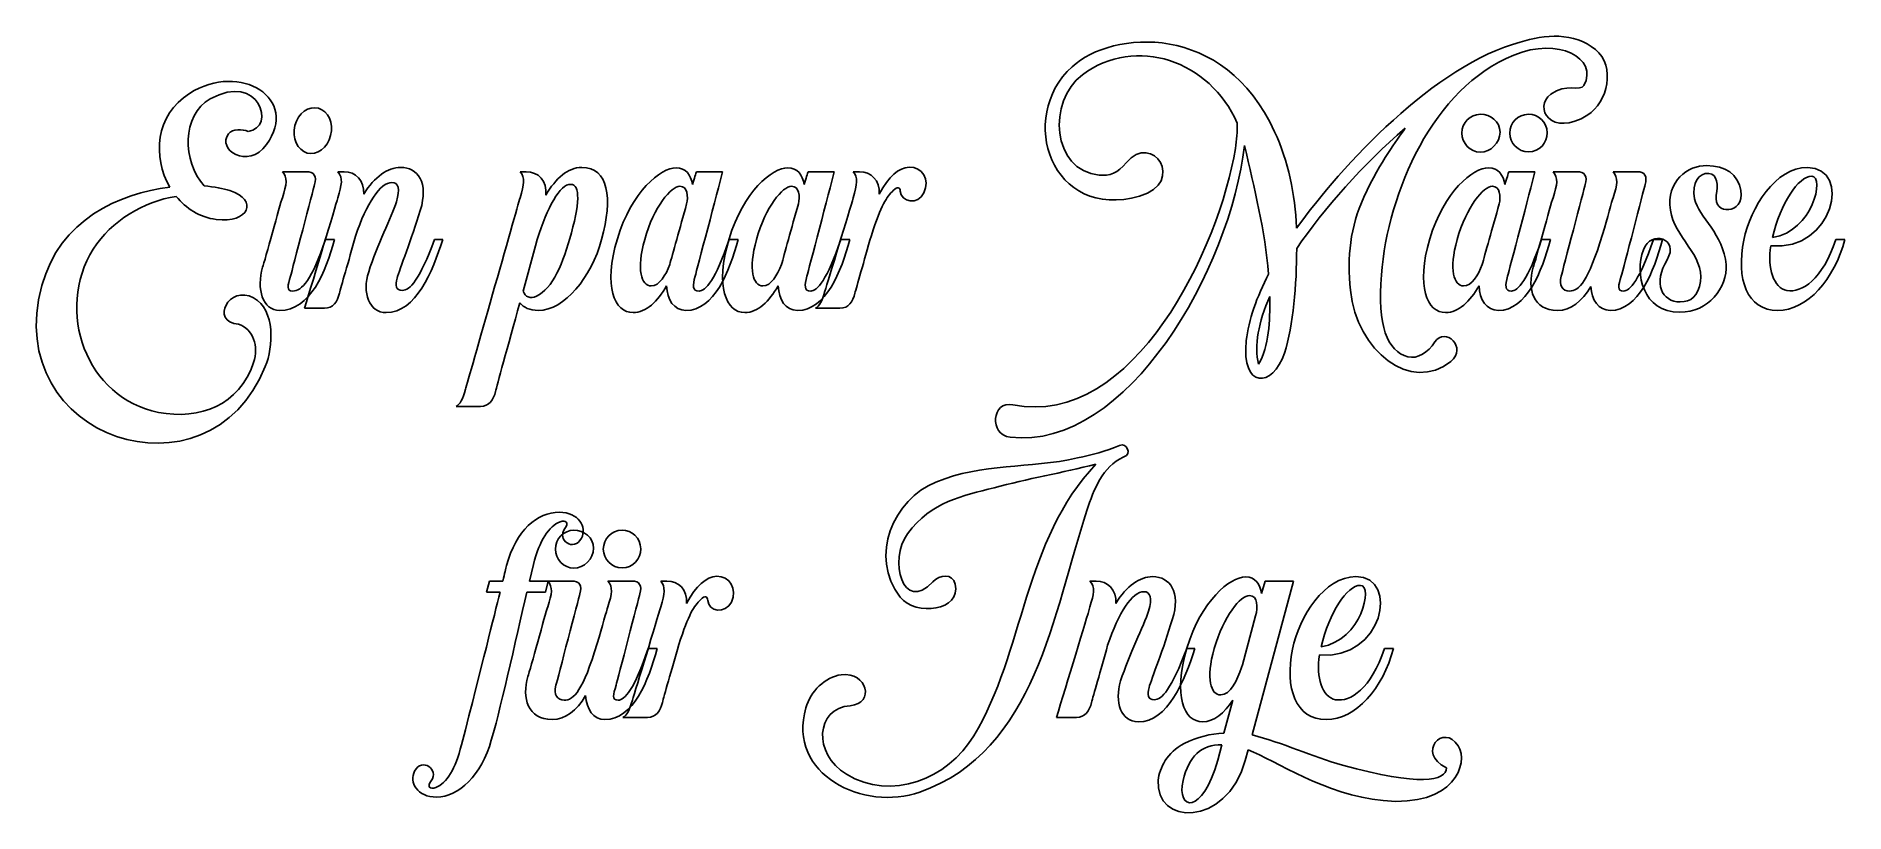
# Model space of a CAD drawing. Header units: millimetres. Extents: x 53 to 161, y 2 to 49.
import ezdxf

# ---------------------------------------------------------------- set-up
doc = ezdxf.new("R2010")
doc.units = ezdxf.units.MM
doc.layers.get('0').update_dxf_attribs({"linetype": 'CONTINUOUS'})

msp = doc.modelspace()

# ---------------------------------------------------------------- linework, layer by layer
for p, q in [((68.67, 40.81), (67.25, 40.81)), ((70.95, 40.81), (70.57, 40.81)), ((81.86, 40.81), (81.49, 40.81)), ((93.61, 40.81), (92.05, 40.81)), ((100.29, 40.81), (98.74, 40.81)), ((101.82, 40.81), (101.44, 40.81)), ((142.26, 40.81), (140.7, 40.81)), ((144.76, 40.81), (143.34, 40.81)), ((148.36, 40.81), (146.94, 40.81)), ((127.98, 37.42), (127.98, 37.47)), ((70.37, 36.75), (69.83, 36.75)), ((76.86, 36.75), (76.37, 36.75)), ((81.67, 33.66), (82.4, 36.38)), ((94.54, 36.75), (94, 36.75)), ((101.23, 36.75), (100.69, 36.75)), ((143.19, 36.75), (142.65, 36.75)), ((149.89, 36.75), (149.35, 36.75)), ((160.82, 36.75), (160.28, 36.75)), ((68.58, 32.63), (69.77, 32.63)), ((99.17, 32.63), (100.64, 32.63)), ((126.38, 33.34), (126.38, 33.19)), ((77.65, 26.75), (79.12, 26.75)), ((117.61, 23.71), (117.62, 23.71)), ((117.62, 23.71), (117.65, 23.73)), ((79.65, 16.29), (79.48, 15.63)), ((80.45, 16.29), (79.65, 16.29)), ((82.05, 16.29), (82.28, 17.27)), ((83.16, 16.29), (82.05, 16.29)), ((83, 15.63), (83.16, 16.29)), ((84.56, 16.29), (83.14, 16.29)), ((88.16, 16.29), (86.74, 16.29)), ((90.28, 16.29), (89.91, 16.29)), ((115.98, 16.29), (115.61, 16.29)), ((125.32, 7.07), (127.81, 16.29)), ((126.11, 16.29), (125.89, 15.54)), ((127.81, 16.29), (126.11, 16.29)), ((79.48, 15.63), (80.29, 15.63)), ((81.89, 15.63), (83, 15.63)), ((125.53, 14.2), (124.75, 11.27)), ((125.53, 14.21), (125.53, 14.2)), ((89.69, 12.24), (89.15, 12.24)), ((121.9, 12.24), (121.41, 12.24)), ((133.78, 12.24), (133.24, 12.24)), ((124.75, 11.27), (124.68, 11.11)), ((124.16, 9.15), (123.62, 7.17)), ((87.64, 8.12), (89.11, 8.12)), ((113.61, 8.12), (114.81, 8.12)), ((123.51, 6.47), (123.26, 5.55)), ((124.91, 5.53), (125.09, 6.17))]:
    msp.add_line(p, q)
for points in [[(145.88, 48.14), (144.6, 49.17), (142.84, 49.06), (141.38, 48.57)], [(126.67, 43.21), (123.65, 49.83), (116.94, 49.29), (114.54, 47.1)], [(115.16, 46.62), (118.35, 49.01), (122.8, 47.46), (124.43, 43.73)], [(141.38, 48.57), (136.33, 47.26), (130.63, 41.15), (127.98, 37.42)], [(133.06, 34.63), (133.47, 39.63), (136.13, 45.82), (140.99, 47.8)], [(140.99, 47.8), (143.67, 48.9), (146.07, 47.62), (145.19, 45.97)], [(145.42, 44.21), (146.61, 44.96), (147.12, 47.12), (145.88, 48.14)], [(114.54, 47.1), (111.19, 44.06), (113.33, 37.83), (118.58, 39.35)], [(116.16, 40.61), (113.33, 40.89), (113.04, 45.04), (115.16, 46.62)], [(61.69, 45.5), (59.63, 44.21), (59.48, 41.67), (60.51, 39.89)], [(66.3, 42.44), (68.29, 45.17), (64.76, 47.44), (61.69, 45.5)], [(62.93, 45.17), (65.86, 46.84), (66.9, 43.42), (65.2, 43.23)], [(145.19, 45.97), (144.99, 45.61), (144.09, 46.12), (143.21, 45.46)], [(62.57, 39.96), (61.26, 41.44), (61.21, 44.21), (62.93, 45.17)], [(69.41, 44.61), (68.82, 44.78), (68.21, 44.32), (68, 43.58)], [(70.14, 42.98), (70.32, 43.72), (70, 44.45), (69.41, 44.61)], [(143.21, 45.46), (142.13, 44.66), (143.24, 42.83), (145.42, 44.21)], [(65.2, 43.23), (64.88, 43.37), (64.25, 43.4), (64.03, 43.09)], [(68, 43.58), (67.82, 42.83), (68.15, 42.1), (68.74, 41.93)], [(124.43, 43.73), (124.45, 43.23), (124.4, 42.7), (124.32, 42.21)], [(127.99, 36.21), (129.6, 38.6), (132, 41.25), (134.48, 43.42)], [(134.48, 43.42), (133.98, 42.62), (133.06, 41.57), (132.01, 39.29)], [(138.99, 44.25), (138.38, 44.25), (137.88, 43.75), (137.88, 43.13)], [(140.17, 43.18), (140.17, 43.81), (139.59, 44.25), (138.99, 44.25)], [(141.87, 44.25), (141.24, 44.25), (140.75, 43.75), (140.75, 43.13)], [(142.99, 43.14), (142.99, 43.81), (142.45, 44.25), (141.87, 44.25)], [(64.03, 43.09), (63.29, 42.15), (65.19, 40.9), (66.3, 42.44)], [(68.74, 41.93), (69.33, 41.77), (69.95, 42.24), (70.14, 42.98)], [(110.83, 24.9), (117.86, 24.1), (124.02, 35.04), (124.87, 42.39)], [(124.87, 42.39), (125.46, 39.81), (126.1, 37.26), (126.31, 34.68)], [(127.98, 37.47), (127.91, 39.43), (127.47, 41.46), (126.67, 43.21)], [(137.88, 43.13), (137.88, 42.52), (138.38, 41.98), (138.99, 41.98)], [(138.99, 41.98), (139.59, 41.98), (140.17, 42.54), (140.17, 43.18)], [(140.75, 43.13), (140.75, 42.52), (141.26, 42), (141.87, 42)], [(141.87, 42), (142.54, 42), (142.99, 42.55), (142.99, 43.14)], [(124.32, 42.21), (123.38, 36.33), (118.24, 25.38), (111, 26.85)], [(117.78, 41.35), (117.29, 40.74), (116.78, 40.54), (116.16, 40.61)], [(118.58, 39.35), (121.41, 40.17), (119.35, 43.24), (117.78, 41.35)], [(152.54, 41.18), (151.43, 41.2), (150.11, 40.28), (150.37, 38.5)], [(154.59, 39.69), (154.42, 40.66), (153.66, 41.17), (152.54, 41.18)], [(67.25, 40.81), (67.58, 40.51), (67.51, 40.04), (67.25, 39.25)], [(69.18, 40.04), (69.31, 40.53), (69.18, 40.81), (68.67, 40.81)], [(70.57, 40.81), (70.91, 40.41), (70.8, 40.04), (70.57, 39.25)], [(72.12, 39.47), (72.17, 40.3), (71.63, 40.81), (70.95, 40.81)], [(71.63, 36.96), (72.29, 38.91), (73.12, 40.17), (73.81, 40.17)], [(74.33, 41.07), (73.55, 41.07), (72.78, 40.51), (72.12, 39.47)], [(73.81, 40.17), (74.18, 40.17), (74.33, 39.78), (74.08, 39.01)], [(75.51, 38.49), (76.03, 40.17), (75.36, 41.07), (74.33, 41.07)], [(81.49, 40.81), (81.81, 40.46), (81.72, 40.04), (81.49, 39.25)], [(83.02, 39.4), (83.12, 40.28), (82.57, 40.81), (81.86, 40.81)], [(85.18, 41.07), (84.35, 41.07), (83.63, 40.43), (83.02, 39.4)], [(86.37, 36.75), (87.05, 39.24), (86.77, 41.07), (85.18, 41.07)], [(90.83, 41.05), (89.9, 41.05), (88.16, 39.63), (87.31, 36.79)], [(91.81, 40.04), (91.71, 40.61), (91.42, 41.05), (90.83, 41.05)], [(92.05, 40.81), (92, 40.71), (91.92, 40.43), (91.81, 40.04)], [(91.97, 34.56), (92.07, 34.91), (93.33, 39.71), (93.61, 40.81)], [(97.52, 41.05), (96.58, 41.05), (94.85, 39.63), (94, 36.79)], [(98.5, 40.04), (98.4, 40.61), (98.1, 41.05), (97.52, 41.05)], [(98.74, 40.81), (98.69, 40.71), (98.61, 40.43), (98.5, 40.04)], [(98.66, 34.56), (98.76, 34.91), (100.02, 39.71), (100.29, 40.81)], [(101.44, 40.81), (101.74, 40.48), (101.67, 40.04), (101.44, 39.25)], [(102.99, 39.47), (103.04, 40.3), (102.5, 40.81), (101.82, 40.81)], [(104.79, 41.08), (104.14, 41.05), (103.58, 40.54), (102.99, 39.47)], [(105.67, 39.55), (106.05, 40.32), (105.56, 41.12), (104.79, 41.08)], [(139.48, 41.05), (138.55, 41.05), (136.81, 39.63), (135.96, 36.79)], [(140.46, 40.04), (140.36, 40.61), (140.07, 41.05), (139.48, 41.05)], [(140.7, 40.81), (140.66, 40.71), (140.57, 40.43), (140.46, 40.04)], [(140.62, 34.56), (140.72, 34.91), (141.98, 39.71), (142.26, 40.81)], [(143.34, 40.81), (143.67, 40.45), (143.6, 40.04), (143.34, 39.25)], [(145.27, 40.04), (145.4, 40.53), (145.27, 40.81), (144.76, 40.81)], [(146.94, 40.81), (147.26, 40.45), (147.2, 40.04), (146.94, 39.25)], [(148.86, 40.04), (148.99, 40.53), (148.86, 40.81), (148.36, 40.81)], [(151.82, 39.19), (151.61, 40.15), (152.1, 40.76), (152.67, 40.71)], [(152.67, 40.71), (153.21, 40.66), (153.23, 39.99), (153.12, 39.4)], [(158.58, 41.07), (156.68, 41.07), (155.16, 38.68), (154.77, 36.72)], [(156.39, 36.38), (160.16, 36.02), (161.24, 41.07), (158.58, 41.07)], [(156.48, 36.87), (156.97, 38.91), (158.02, 40.54), (158.84, 40.54)], [(158.84, 40.54), (159.61, 40.54), (158.92, 37.24), (156.48, 36.87)], [(60.51, 39.89), (57.49, 39.53), (53.92, 37.93), (52.85, 33.99)], [(55.93, 36.18), (57, 37.86), (58.94, 39.04), (60.89, 39.33)], [(60.89, 39.33), (61.48, 38.62), (62.29, 38.08), (63.29, 37.95)], [(64.11, 39.68), (63.7, 39.81), (63.18, 39.91), (62.57, 39.96)], [(63.29, 37.95), (65.23, 37.7), (65.86, 39.12), (64.11, 39.68)], [(67.25, 39.25), (67.12, 38.88), (66.19, 35.46), (66.07, 35.09)], [(67.74, 34.56), (67.85, 34.94), (69.1, 39.76), (69.18, 40.04)], [(70.57, 39.25), (70.39, 38.62), (69.15, 34.53), (68.58, 32.63)], [(74.08, 39.01), (73.81, 38.11), (72.91, 36.38), (72.42, 34.82)], [(81.49, 39.25), (81.26, 38.47), (78.41, 28.43), (78.22, 27.78)], [(82.4, 36.38), (82.98, 38.37), (83.74, 39.89), (84.4, 40.04)], [(84.4, 40.04), (85.07, 40.18), (85.1, 39.16), (84.56, 37.14)], [(88.95, 36.75), (89.5, 38.73), (90.53, 39.94), (91.06, 39.94)], [(91.06, 39.94), (91.53, 39.94), (91.56, 39.33), (91.46, 38.88)], [(95.64, 36.75), (96.19, 38.73), (97.22, 39.94), (97.74, 39.94)], [(97.74, 39.94), (98.22, 39.94), (98.25, 39.33), (98.15, 38.88)], [(101.44, 39.25), (101.21, 38.47), (99.94, 34.32), (99.74, 33.66)], [(102.52, 37), (103.12, 38.84), (103.44, 39.3), (103.83, 39.69)], [(103.83, 39.69), (104.09, 39.96), (104.24, 39.87), (104.25, 39.65)], [(104.25, 39.65), (104.3, 38.96), (105.31, 38.81), (105.67, 39.55)], [(132.01, 39.29), (131.2, 37.49), (131, 35.72), (131.21, 33.71)], [(137.6, 36.75), (138.16, 38.73), (139.18, 39.94), (139.71, 39.94)], [(139.71, 39.94), (140.18, 39.94), (140.21, 39.33), (140.12, 38.88)], [(143.34, 39.25), (143.21, 38.88), (142.28, 35.46), (142.16, 35.09)], [(143.83, 34.56), (143.94, 34.94), (145.19, 39.76), (145.27, 40.04)], [(146.94, 39.25), (146.87, 39.06), (146.59, 38.04), (146.31, 37.06)], [(147.43, 34.56), (147.54, 34.94), (148.78, 39.76), (148.86, 40.04)], [(153.7, 35.25), (153.57, 37.06), (152.07, 38.08), (151.82, 39.19)], [(153.12, 39.4), (152.89, 38.19), (154.83, 38.22), (154.59, 39.69)], [(74.12, 34.43), (74.26, 34.95), (75, 36.82), (75.51, 38.49)], [(91.46, 38.88), (91.07, 37.49), (90.6, 35.79), (90.45, 35.25)], [(98.15, 38.88), (97.76, 37.49), (97.29, 35.79), (97.14, 35.25)], [(140.12, 38.88), (139.72, 37.49), (139.25, 35.79), (139.1, 35.25)], [(150.37, 38.5), (150.6, 36.93), (152.4, 35.77), (152.18, 34.24)], [(70.67, 33.53), (70.75, 33.88), (71.22, 35.44), (71.63, 36.96)], [(84.56, 37.14), (84.07, 35.35), (83.43, 33.79), (82.47, 33.35)], [(101.54, 33.53), (101.62, 33.88), (102.09, 35.46), (102.52, 37)], [(146.31, 37.06), (145.43, 34.22), (144.93, 33.66), (144.32, 33.66)], [(59.84, 26.39), (55.51, 27.24), (53.61, 32.5), (55.93, 36.18)], [(67.09, 32.5), (68.93, 32.5), (69.86, 34.82), (70.37, 36.75)], [(69.83, 36.75), (69.03, 34.32), (68.41, 33.66), (67.87, 33.66)], [(73.46, 32.37), (75.26, 32.37), (76.23, 34.82), (76.86, 36.75)], [(76.37, 36.75), (75.46, 34.32), (74.89, 33.7), (74.43, 33.7)], [(82.58, 32.5), (84.15, 32.5), (85.75, 34.48), (86.37, 36.75)], [(87.31, 36.79), (86.46, 33.94), (87.13, 32.37), (88.26, 32.37)], [(89.34, 33.97), (88.75, 33.97), (88.44, 34.94), (88.95, 36.75)], [(91.42, 32.5), (93.1, 32.5), (94.03, 34.82), (94.54, 36.75)], [(94, 36.75), (93.2, 34.32), (92.58, 33.66), (92.2, 33.66)], [(94, 36.79), (93.15, 33.94), (93.82, 32.37), (94.95, 32.37)], [(96.03, 33.97), (95.44, 33.97), (95.13, 34.94), (95.64, 36.75)], [(98.1, 32.5), (99.79, 32.5), (100.72, 34.82), (101.23, 36.75)], [(100.69, 36.75), (99.89, 34.32), (99.26, 33.66), (98.89, 33.66)], [(127.26, 29.95), (127.8, 31.6), (127.99, 34.06), (127.99, 36.21)], [(135.96, 36.79), (135.12, 33.94), (135.79, 32.37), (136.91, 32.37)], [(137.99, 33.97), (137.4, 33.97), (137.09, 34.94), (137.6, 36.75)], [(140.07, 32.5), (141.75, 32.5), (142.68, 34.82), (143.19, 36.75)], [(142.65, 36.75), (141.85, 34.32), (141.23, 33.66), (140.85, 33.66)], [(146.77, 32.5), (148.46, 32.5), (149.39, 34.82), (149.89, 36.75)], [(149.35, 36.75), (148.55, 34.32), (147.93, 33.66), (147.56, 33.66)], [(148.75, 36.13), (148.23, 34.71), (148.7, 32.39), (150.94, 32.39)], [(150.17, 35.54), (150.93, 36.79), (149.21, 37.37), (148.75, 36.13)], [(154.77, 36.72), (154.29, 34.38), (154.96, 32.5), (156.79, 32.5)], [(157.35, 33.7), (156.55, 33.84), (156.16, 35.04), (156.39, 36.38)], [(156.79, 32.5), (158.58, 32.5), (160.19, 34.38), (160.82, 36.75)], [(160.28, 36.75), (159.49, 34.35), (158.23, 33.53), (157.35, 33.7)], [(66.07, 35.09), (65.68, 33.79), (66.07, 32.5), (67.09, 32.5)], [(72.42, 34.82), (72.01, 33.55), (72.45, 32.37), (73.46, 32.37)], [(90.45, 35.25), (90.21, 34.61), (89.83, 33.97), (89.34, 33.97)], [(97.14, 35.25), (96.89, 34.61), (96.52, 33.97), (96.03, 33.97)], [(126.31, 34.68), (125.61, 33.32), (125.1, 31.93), (124.97, 30.69)], [(139.1, 35.25), (138.86, 34.61), (138.48, 33.97), (137.99, 33.97)], [(142.16, 35.09), (141.77, 33.79), (142.16, 32.5), (143.6, 32.5)], [(150.96, 33.01), (149.85, 33.01), (149.32, 34.12), (150.17, 35.54)], [(150.94, 32.39), (152.64, 32.39), (153.8, 33.86), (153.7, 35.25)], [(52.85, 33.99), (50.33, 24.77), (62.83, 20.72), (66.23, 29.14)], [(67.87, 33.66), (67.48, 33.66), (67.58, 33.99), (67.74, 34.56)], [(74.43, 33.7), (74.04, 33.7), (73.99, 33.99), (74.12, 34.43)], [(82.47, 33.35), (82.09, 33.17), (81.8, 33.32), (81.67, 33.66)], [(88.26, 32.37), (89.03, 32.37), (89.72, 33.04), (90.26, 33.97)], [(90.26, 33.97), (90.29, 33.14), (90.7, 32.5), (91.42, 32.5)], [(92.2, 33.66), (91.81, 33.66), (91.81, 33.99), (91.97, 34.56)], [(94.95, 32.37), (95.72, 32.37), (96.4, 33.04), (96.94, 33.97)], [(96.94, 33.97), (96.98, 33.14), (97.38, 32.5), (98.1, 32.5)], [(98.89, 33.66), (98.5, 33.66), (98.5, 33.99), (98.66, 34.56)], [(99.74, 33.66), (99.56, 33.04), (99.43, 32.76), (99.17, 32.63)], [(131.21, 33.71), (131.59, 30.05), (134.84, 27.52), (137.23, 29.45)], [(134.65, 29.72), (133.4, 30.03), (132.82, 31.62), (133.06, 34.63)], [(136.91, 32.37), (137.68, 32.37), (138.37, 33.04), (138.91, 33.97)], [(138.91, 33.97), (138.94, 33.14), (139.35, 32.5), (140.07, 32.5)], [(140.85, 33.66), (140.46, 33.66), (140.46, 33.99), (140.62, 34.56)], [(143.6, 32.5), (144.42, 32.5), (145.07, 33.04), (145.61, 33.94)], [(144.32, 33.66), (143.93, 33.66), (143.67, 33.99), (143.83, 34.56)], [(145.61, 33.94), (145.66, 33.12), (146.07, 32.5), (146.77, 32.5)], [(147.56, 33.66), (147.16, 33.66), (147.26, 33.99), (147.43, 34.56)], [(152.18, 34.24), (152.05, 33.35), (151.58, 33.01), (150.96, 33.01)], [(65.53, 33.25), (64.07, 34.06), (62.88, 31.83), (64.63, 31.67)], [(66.23, 29.14), (66.71, 30.31), (66.84, 32.54), (65.53, 33.25)], [(69.77, 32.63), (70.29, 32.63), (70.55, 33.03), (70.67, 33.53)], [(80.02, 27.65), (80.08, 27.91), (80.75, 30.36), (81.47, 32.96)], [(81.47, 32.96), (81.7, 32.67), (82.06, 32.5), (82.58, 32.5)], [(100.64, 32.63), (101.16, 32.63), (101.42, 33.03), (101.54, 33.53)], [(125.71, 29.28), (125.43, 30.39), (125.71, 31.8), (126.38, 33.34)], [(126.38, 33.19), (126.39, 31.93), (126.34, 30.35), (125.71, 29.28)], [(64.63, 31.67), (65.48, 31.39), (65.86, 30.36), (65.53, 29.38)], [(124.97, 30.69), (124.66, 27.8), (126.56, 27.83), (127.26, 29.95)], [(136.26, 30.61), (135.84, 29.97), (135.25, 29.58), (134.65, 29.72)], [(137.23, 29.45), (138.23, 30.26), (136.89, 31.55), (136.26, 30.61)], [(65.53, 29.38), (64.68, 26.83), (62.31, 25.92), (59.84, 26.39)], [(78.22, 27.78), (78.04, 27.16), (77.91, 26.88), (77.65, 26.75)], [(79.12, 26.75), (79.64, 26.75), (79.9, 27.14), (80.02, 27.65)], [(111, 26.85), (109.72, 27.11), (109.56, 25.05), (110.83, 24.9)], [(117.38, 24.41), (116.56, 24.05), (115.73, 23.86), (114.86, 23.66)], [(117.65, 23.73), (118.14, 23.87), (117.82, 24.61), (117.38, 24.41)], [(114.86, 23.66), (111.98, 23.01), (109.17, 23.37), (106.39, 22.22)], [(115.97, 23.28), (111.62, 18.74), (111.69, 12.02), (108.66, 7.02)], [(109.87, 21.88), (111.85, 22.4), (113.96, 22.79), (115.97, 23.28)], [(115.43, 20.52), (115.84, 21.78), (116.38, 23.15), (117.61, 23.71)], [(106.39, 22.22), (103.86, 21.18), (102.34, 17.78), (104.25, 15.32)], [(104.69, 19.12), (106.15, 21.08), (107.96, 21.37), (109.87, 21.88)], [(83.83, 20.41), (82.54, 20.41), (81.23, 19.33), (80.68, 17.22)], [(82.28, 17.27), (82.66, 18.74), (83.21, 19.56), (83.88, 19.84)], [(85.16, 18.85), (85.5, 19.52), (85.01, 20.41), (83.83, 20.41)], [(83.88, 19.84), (84.24, 19.98), (84.42, 19.77), (84.16, 19.43)], [(105.43, 3.64), (112.39, 6.11), (113.39, 14.36), (115.43, 20.52)], [(84.71, 19.33), (84.1, 19.33), (83.6, 18.82), (83.6, 18.2)], [(84.16, 19.43), (83.65, 18.77), (84.71, 18), (85.16, 18.85)], [(85.89, 18.25), (85.89, 18.89), (85.31, 19.33), (84.71, 19.33)], [(87.59, 19.33), (86.96, 19.33), (86.47, 18.82), (86.47, 18.2)], [(88.71, 18.22), (88.71, 18.89), (88.17, 19.33), (87.59, 19.33)], [(106.2, 16.24), (104.4, 14.31), (103.55, 17.56), (104.69, 19.12)], [(83.6, 18.2), (83.6, 17.6), (84.1, 17.06), (84.71, 17.06)], [(84.71, 17.06), (85.31, 17.06), (85.89, 17.61), (85.89, 18.25)], [(86.47, 18.2), (86.47, 17.6), (86.98, 17.07), (87.59, 17.07)], [(87.59, 17.07), (88.26, 17.07), (88.71, 17.63), (88.71, 18.22)], [(80.68, 17.22), (80.63, 17.04), (80.56, 16.75), (80.45, 16.29)], [(83.14, 16.29), (83.47, 15.93), (83.4, 15.52), (83.14, 14.74)], [(85.07, 15.52), (85.2, 16.01), (85.07, 16.29), (84.56, 16.29)], [(86.74, 16.29), (87.06, 15.93), (87, 15.52), (86.74, 14.74)], [(88.66, 15.52), (88.79, 16.01), (88.66, 16.29), (88.16, 16.29)], [(89.91, 16.29), (90.2, 15.96), (90.14, 15.52), (89.91, 14.74)], [(91.46, 14.95), (91.51, 15.78), (90.97, 16.29), (90.28, 16.29)], [(93.26, 16.57), (92.61, 16.53), (92.05, 16.03), (91.46, 14.95)], [(94.14, 15.03), (94.52, 15.8), (94.03, 16.6), (93.26, 16.57)], [(107.54, 16.11), (107.39, 16.76), (106.61, 16.68), (106.2, 16.24)], [(115.61, 16.29), (115.95, 15.9), (115.84, 15.52), (115.61, 14.74)], [(117.16, 14.95), (117.21, 15.78), (116.67, 16.29), (115.98, 16.29)], [(119.37, 16.55), (118.58, 16.55), (117.81, 15.99), (117.16, 14.95)], [(120.54, 13.97), (121.07, 15.65), (120.4, 16.55), (119.37, 16.55)], [(124.93, 16.53), (124, 16.53), (122.27, 15.11), (121.42, 12.27)], [(125.89, 15.54), (125.81, 16.09), (125.52, 16.53), (124.93, 16.53)], [(131.54, 16.55), (129.65, 16.55), (128.13, 14.16), (127.74, 12.2)], [(129.35, 11.86), (133.13, 11.5), (134.21, 16.55), (131.54, 16.55)], [(80.29, 15.63), (79.91, 14.11), (79.24, 11.39), (77.98, 6.48)], [(79.76, 6.76), (80.15, 7.92), (81.27, 12.91), (81.89, 15.63)], [(83.63, 10.04), (83.74, 10.42), (84.99, 15.24), (85.07, 15.52)], [(87.23, 10.04), (87.34, 10.42), (88.58, 15.24), (88.66, 15.52)], [(90.99, 12.48), (91.59, 14.33), (91.9, 14.78), (92.3, 15.18)], [(92.3, 15.18), (92.56, 15.44), (92.7, 15.36), (92.72, 15.13)], [(104.25, 15.32), (105.17, 14.15), (107.93, 14.51), (107.54, 16.11)], [(116.67, 12.45), (117.32, 14.39), (118.16, 15.65), (118.84, 15.65)], [(118.84, 15.65), (119.22, 15.65), (119.37, 15.26), (119.12, 14.49)], [(123.05, 12.24), (123.61, 14.21), (124.64, 15.42), (125.16, 15.42)], [(125.16, 15.42), (125.68, 15.42), (125.67, 14.69), (125.53, 14.21)], [(129.45, 12.35), (129.94, 14.39), (130.99, 16.03), (131.81, 16.03)], [(131.81, 16.03), (132.57, 16.03), (131.89, 12.73), (129.45, 12.35)], [(83.14, 14.74), (83.01, 14.36), (82.08, 10.94), (81.96, 10.57)], [(86.74, 14.74), (86.67, 14.54), (86.39, 13.53), (86.11, 12.55)], [(89.91, 14.74), (89.68, 13.95), (88.41, 9.8), (88.21, 9.15)], [(92.72, 15.13), (92.77, 14.44), (93.78, 14.29), (94.14, 15.03)], [(115.61, 14.74), (115.43, 14.1), (114.19, 10.01), (113.61, 8.12)], [(119.12, 14.49), (118.84, 13.59), (117.94, 11.86), (117.45, 10.31)], [(119.15, 9.91), (119.3, 10.44), (120.04, 12.3), (120.54, 13.97)], [(86.11, 12.55), (85.23, 9.7), (84.73, 9.15), (84.12, 9.15)], [(86.57, 7.99), (88.26, 7.99), (89.19, 10.31), (89.69, 12.24)], [(89.15, 12.24), (88.35, 9.8), (87.73, 9.15), (87.36, 9.15)], [(90.01, 9.02), (90.09, 9.36), (90.56, 10.94), (90.99, 12.48)], [(115.71, 9.02), (115.79, 9.36), (116.26, 10.93), (116.67, 12.45)], [(118.5, 7.85), (120.3, 7.85), (121.26, 10.31), (121.9, 12.24)], [(121.41, 12.24), (120.49, 9.8), (119.92, 9.18), (119.46, 9.18)], [(121.42, 12.27), (120.57, 9.42), (121.24, 7.85), (122.36, 7.85)], [(123.44, 9.46), (122.85, 9.46), (122.54, 10.42), (123.05, 12.24)], [(127.74, 12.2), (127.26, 9.87), (127.93, 7.99), (129.76, 7.99)], [(129.76, 7.99), (131.54, 7.99), (133.16, 9.87), (133.78, 12.24)], [(133.24, 12.24), (132.46, 9.83), (131.2, 9.02), (130.32, 9.18)], [(124.68, 11.11), (124.44, 10.39), (124.03, 9.46), (123.44, 9.46)], [(130.32, 9.18), (129.52, 9.33), (129.13, 10.52), (129.35, 11.86)], [(81.96, 10.57), (81.57, 9.28), (81.96, 7.99), (83.4, 7.99)], [(84.12, 9.15), (83.73, 9.15), (83.47, 9.47), (83.63, 10.04)], [(87.36, 9.15), (86.96, 9.15), (87.06, 9.47), (87.23, 10.04)], [(100.72, 10.67), (99.76, 10.55), (98.87, 9.67), (98.6, 8.7)], [(101.26, 8.82), (102.76, 8.95), (102.26, 10.86), (100.72, 10.67)], [(117.45, 10.31), (117.05, 9.03), (117.49, 7.85), (118.5, 7.85)], [(119.46, 9.18), (119.07, 9.18), (119.02, 9.47), (119.15, 9.91)], [(83.4, 7.99), (84.22, 7.99), (84.87, 8.52), (85.41, 9.42)], [(85.41, 9.42), (85.46, 8.61), (85.87, 7.99), (86.57, 7.99)], [(88.21, 9.15), (88.03, 8.52), (87.9, 8.25), (87.64, 8.12)], [(89.11, 8.12), (89.63, 8.12), (89.89, 8.51), (90.01, 9.02)], [(98.6, 8.7), (97.44, 4.67), (102.09, 2.46), (105.43, 3.64)], [(101.03, 4.72), (99.01, 5.94), (99.17, 8.66), (101.26, 8.82)], [(114.81, 8.12), (115.33, 8.12), (115.59, 8.51), (115.71, 9.02)], [(122.36, 7.85), (123.03, 7.85), (123.66, 8.38), (124.16, 9.15)], [(76.49, 3.34), (77.78, 3.34), (79.21, 4.65), (79.76, 6.76)], [(108.66, 7.02), (107.1, 4.42), (103.71, 3.08), (101.03, 4.72)], [(121.25, 6.55), (120.24, 6.04), (119.77, 5.08), (119.7, 4.36)], [(123.62, 7.17), (122.84, 7.14), (122.05, 6.94), (121.25, 6.55)], [(130.73, 5.26), (128.93, 5.76), (127.14, 6.61), (125.32, 7.07)], [(137.66, 6.42), (136.8, 7.79), (135.1, 6.01), (136.96, 5.09)], [(77.98, 6.48), (77.6, 5.01), (77.11, 4.19), (76.44, 3.92)], [(119.7, 4.36), (119.47, 1.69), (123.75, 1.45), (124.91, 5.53)], [(123.26, 5.55), (122.36, 2.22), (120.76, 2.54), (121.19, 4.34)], [(121.19, 4.34), (121.53, 5.78), (122.28, 6.51), (123.51, 6.47)], [(125.09, 6.17), (126.74, 5.53), (129.67, 3.46), (133.17, 3.13)], [(133.17, 3.13), (137.43, 2.72), (138.32, 5.37), (137.66, 6.42)], [(75.17, 4.9), (74.83, 4.23), (75.32, 3.34), (76.49, 3.34)], [(76.17, 4.32), (76.67, 4.98), (75.61, 5.75), (75.17, 4.9)], [(136.96, 5.09), (136.96, 4.32), (135.37, 3.96), (130.73, 5.26)], [(76.44, 3.92), (76.08, 3.77), (75.9, 3.98), (76.17, 4.32)]]:
    msp.add_open_spline(points, degree=3)

doc.saveas('drawing.dxf')
